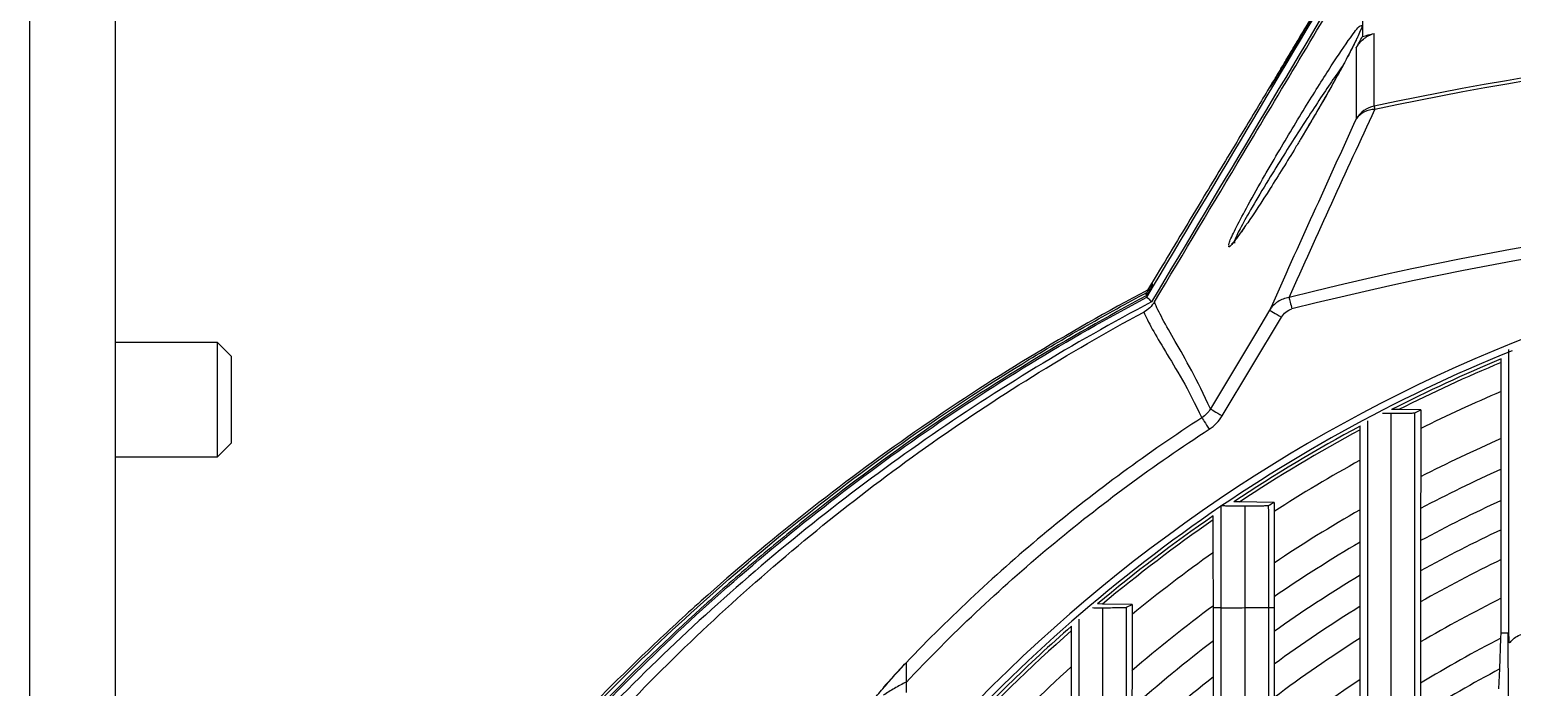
# Model space of a CAD drawing. Extents: x 9.3 to 87.2, y 0.6 to 68.8.
# Drawn here: x 76.296 to 79.536, y 29.099 to 30.536 of the extents above; entities that cross this region are included whole.
import ezdxf

# ---------------------------------------------------------------- set-up
doc = ezdxf.new("R2010")
doc.units = 0
doc.header["$MEASUREMENT"] = 0
doc.layers.add('OBJECT', color=7, linetype='CONTINUOUS')

msp = doc.modelspace()

# ---------------------------------------------------------------- linework, layer by layer
at = {"layer": 'OBJECT'}
for p, q in [((76.2959, 33.6072), (76.2959, 27.2622)), ((76.4829, 32.8932), (76.4829, 27.7148)), ((79.0883, 30.3223), (79.0745, 30.2988)), ((78.7596, 30.0012), (78.7388, 29.9666)), ((78.7373, 29.9513), (78.7373, 29.9513)), ((78.9017, 29.6918), (79.0312, 29.9074)), ((76.7061, 29.8522), (76.4829, 29.8522)), ((76.7359, 29.8224), (76.7061, 29.8522)), ((76.7061, 29.6022), (76.7061, 29.8522)), ((76.7359, 29.8224), (76.7359, 29.6319)), ((79.5111, 29.8083), (79.5111, 29.8162)), ((79.5111, 29.7449), (79.5111, 29.8083)), ((79.5112, 29.6422), (79.5111, 29.7449)), ((79.2876, 29.7056), (79.272, 29.7058)), ((79.3355, 29.705), (79.2876, 29.7056)), ((79.3226, 29.6984), (79.3355, 29.705)), ((79.3355, 29.705), (79.3355, 29.6641)), ((79.2031, 29.6615), (79.2031, 29.6697)), ((79.2031, 29.5949), (79.2031, 29.6615)), ((79.3355, 29.6641), (79.3355, 29.5585)), ((76.7061, 29.6022), (76.7359, 29.6319)), ((79.5113, 29.5751), (79.5112, 29.6422)), ((76.4829, 29.6022), (76.7061, 29.6022)), ((79.2032, 29.4867), (79.2031, 29.5949)), ((79.3355, 29.5585), (79.3354, 29.4894)), ((79.5113, 29.5069), (79.5113, 29.5751)), ((78.9398, 29.5036), (78.927, 29.5038)), ((79.0152, 29.5025), (78.9398, 29.5036)), ((78.9512, 29.4952), (78.9509, 29.4952)), ((78.9512, 29.4952), (78.9512, 29.4952)), ((79.0152, 29.5025), (79.0152, 29.4829)), ((79.2033, 29.4158), (79.2032, 29.4867)), ((79.3354, 29.4894), (79.3354, 29.4191)), ((79.5114, 29.4429), (79.5113, 29.5069)), ((78.8824, 29.4647), (78.8824, 29.4734)), ((78.8824, 29.3933), (78.8824, 29.4647)), ((79.0152, 29.4829), (79.0151, 29.3702)), ((79.3354, 29.4191), (79.3354, 29.3529)), ((79.5114, 29.3777), (79.5114, 29.4429)), ((78.8825, 29.2768), (78.8824, 29.3933)), ((79.2033, 29.3436), (79.2033, 29.4158)), ((79.0151, 29.3702), (79.0151, 29.2962)), ((79.5114, 29.2931), (79.5114, 29.3777)), ((79.2033, 29.2756), (79.2033, 29.3436)), ((79.3354, 29.3529), (79.3353, 29.2854)), ((79.0151, 29.2962), (79.0151, 29.272)), ((79.5114, 29.2173), (79.5114, 29.2931)), ((78.6404, 29.2806), (78.6293, 29.2808)), ((78.7047, 29.2795), (78.6404, 29.2806)), ((78.6929, 29.2734), (78.7047, 29.2795)), ((78.7047, 29.2795), (78.7047, 29.2578)), ((78.7047, 29.2578), (78.7047, 29.1349)), ((78.8825, 29.272), (78.8825, 29.2768)), ((78.8988, 29.272), (78.8825, 29.272)), ((78.8825, 29.2), (78.8825, 29.272)), ((78.9508, 29.272), (78.9509, 29.272)), ((79.0151, 29.272), (79.0027, 29.272)), ((79.0151, 29.272), (79.0152, 29.2206)), ((79.2034, 29.2061), (79.2033, 29.2756)), ((79.3353, 29.2854), (79.3353, 29.1977)), ((78.5727, 29.2226), (78.5727, 29.2322)), ((78.5727, 29.1442), (78.5727, 29.2226)), ((78.8825, 29.1214), (78.8825, 29.2)), ((79.0152, 29.2206), (79.0152, 29.1492)), ((79.2034, 29.1156), (79.2034, 29.2061)), ((79.3353, 29.1977), (79.3352, 29.1076)), ((79.5083, 29.1387), (79.511, 29.2062)), ((79.511, 29.2062), (79.5114, 29.2173)), ((79.5114, 29.2173), (79.5269, 29.2173)), ((78.5728, 29.0155), (78.5727, 29.1442)), ((78.7047, 29.1349), (78.7046, 29.0535)), ((79.0152, 29.1492), (79.0152, 29.076)), ((79.5066, 29.095), (79.5083, 29.1387)), ((78.2109, 29.1109), (78.2109, 29.1099)), ((78.8825, 29.0471), (78.8825, 29.1214)), ((79.2035, 29.0224), (79.2034, 29.1156)), ((79.3352, 29.1076), (79.3352, 29.0388))]:
    msp.add_line(p, q, dxfattribs=at)
at = {"layer": 'OBJECT', "flags": 128}
for points in [[(79.2338, 30.3686), (79.2339, 30.3681), (79.234, 30.3675), (79.2341, 30.3668), (79.2343, 30.3659), (79.2345, 30.365), (79.2348, 30.3639), (79.235, 30.3627), (79.2353, 30.3613)], [(79.0478, 29.9507), (79.0483, 29.9486), (79.0489, 29.9461), (79.0497, 29.9432), (79.0505, 29.94), (79.0513, 29.9366), (79.0522, 29.933), (79.0532, 29.9293), (79.0541, 29.9255)], [(79.0055, 29.9228), (78.9746, 29.8714), (78.876, 29.7072)], [(79.0055, 29.9228), (79.0064, 29.9223), (79.0081, 29.9212), (79.0106, 29.9197), (79.0138, 29.9178), (79.0176, 29.9155), (79.0218, 29.913), (79.0264, 29.9102), (79.0312, 29.9074)], [(78.8573, 29.6878), (78.8579, 29.6869), (78.859, 29.6852), (78.8606, 29.6827), (78.8627, 29.6796), (78.865, 29.6759), (78.8677, 29.6718), (78.8706, 29.6673), (78.8736, 29.6628)], [(78.876, 29.7072), (78.8769, 29.7067), (78.8786, 29.7057), (78.8811, 29.7042), (78.8843, 29.7023), (78.8881, 29.7), (78.8923, 29.6974), (78.8969, 29.6947), (78.9017, 29.6918)]]:
    msp.add_lwpolyline(points, dxfattribs=at)
at = {"layer": 'OBJECT'}
for centre, radius, start, end in [((80.8209, 22.9162), 7.6195, 90.22588, 102.0226), ((80.8209, 22.9162), 7.6121, 90.22607, 102.0226), ((79.2459, 30.3098), 0.06, 101.6642, 148.3764), ((79.2346, 30.3119), 0.0494, 89.182, 143.5769), ((80.8209, 22.9162), 7.2545, 90.23722, 104.14724), ((80.8209, 22.9162), 7.2285, 90.23779, 104.14724), ((80.8209, 26.6652), 3.435, 90.5004, 139.4488), ((80.8209, 26.6652), 3.42, 112.0832, 139.7434), ((80.8209, 26.6652), 3.4123, 112.5716, 116.9949), ((80.8209, 26.6652), 3.4051, 112.622, 116.7627), ((80.8209, 26.6652), 3.3466, 113.0392, 116.3492), ((80.8209, 26.6652), 3.4123, 118.3007, 123.7107), ((80.8209, 26.6652), 3.4051, 118.3659, 123.5341), ((80.8209, 26.6652), 3.2524, 113.7462, 117.1758), ((80.8209, 26.6652), 3.3466, 118.9073, 122.6536), ((80.8209, 26.6652), 3.1911, 114.2304, 117.7431), ((80.8209, 26.6652), 3.2524, 119.8274, 123.7254), ((80.8209, 26.6652), 3.129, 114.7419, 118.3433), ((80.8209, 26.6652), 3.4123, 124.6173, 129.9594), ((80.8209, 26.6652), 3.4051, 124.701, 129.8193), ((80.8209, 26.6652), 3.071, 115.241, 118.9297), ((80.8209, 26.6652), 3.3466, 125.3959, 129.2228), ((80.8209, 26.6652), 3.1911, 120.4595, 124.4639), ((80.8209, 26.6652), 3.0121, 115.7693, 119.5513), ((80.8209, 26.6652), 3.129, 121.1292, 125.2468), ((80.8209, 26.6652), 2.9361, 116.4866, 120.3965), ((80.8209, 26.6652), 3.2524, 126.5828, 130.5928), ((80.8209, 26.6652), 3.071, 121.7845, 126.0147), ((80.8209, 26.6652), 3.4123, 131.2121, 137.5179), ((80.8209, 26.6652), 3.4051, 131.3185, 137.411), ((80.8209, 26.6652), 3.1911, 127.4051, 131.5437), ((80.8209, 26.6652), 3.0121, 122.4802, 126.8326), ((80.8209, 26.6652), 2.8588, 117.2717, 121.3112), ((80.8209, 26.6652), 3.3466, 132.204, 136.7173), ((80.8209, 26.6652), 2.8002, 117.9533, 122.0433), ((80.8209, 26.6652), 3.129, 128.2797, 132.5599), ((80.8209, 26.6652), 2.9361, 123.428, 127.9515)]:
    msp.add_arc(centre, radius, start, end, dxfattribs=at)
for points, knots in [([(79.2091, 30.7495), (79.1861, 30.711), (79.1442, 30.6412), (79.0876, 30.5469), (79.0436, 30.4736), (79.0092, 30.4163), (78.9689, 30.3491), (78.9152, 30.2599), (78.8414, 30.1374), (78.7891, 30.0502), (78.7596, 30.0012)], [0, 0, 0, 0, 0.140877, 0.256106, 0.345709, 0.409705, 0.465698, 0.594334, 0.771805, 1, 1, 1, 1]), ([(78.7536, 29.9408), (78.818, 30.0484), (78.8824, 30.156), (78.9468, 30.2636), (79.0291, 30.4012), (79.1114, 30.5387), (79.1937, 30.6763)], [0.00042223, 0.00042223, 0.00042223, 0.00042223, 0.00998302, 0.00998302, 0.00998302, 0.02220394, 0.02220394, 0.02220394, 0.02220394]), ([(79.0077, 30.412), (79.0085, 30.4135), (79.0097, 30.4156), (79.0128, 30.4208), (79.0146, 30.424), (79.0211, 30.4349), (79.0265, 30.444), (79.0384, 30.4641), (79.0451, 30.4753), (79.0588, 30.4983), (79.066, 30.5103), (79.0767, 30.5281), (79.0803, 30.534), (79.0873, 30.5458), (79.0909, 30.5517), (79.0977, 30.5631), (79.101, 30.5686), (79.1074, 30.5793), (79.1106, 30.5845), (79.1195, 30.5992), (79.1246, 30.6077), (79.133, 30.6215), (79.136, 30.6264), (79.1376, 30.6288)], [0, 0, 0, 0, 0.0625, 0.0625, 0.125, 0.125, 0.25, 0.25, 0.375, 0.375, 0.5, 0.5, 0.5625, 0.5625, 0.625, 0.625, 0.6875, 0.6875, 0.75, 0.75, 0.875, 0.875, 1, 1, 1, 1]), ([(79.1379, 30.6292), (79.1381, 30.6295), (79.1388, 30.6304), (79.1337, 30.6215), (79.1235, 30.6042), (79.1079, 30.5778), (79.0907, 30.5488), (79.0788, 30.529), (79.0742, 30.5212)], [0, 0, 0, 0, 0.0813083, 0.2533537, 0.431253, 0.6281894, 0.8528159, 1, 1, 1, 1]), ([(78.9167, 30.0645), (78.9164, 30.0659), (78.9158, 30.0694), (78.9297, 30.0988), (78.9545, 30.1459), (78.9873, 30.2046), (79.032, 30.2815), (79.0849, 30.3694), (79.1412, 30.459), (79.1803, 30.517), (79.2014, 30.5449), (79.2035, 30.5443), (79.2043, 30.5441)], [0, 0, 0, 0, 0.064198, 0.151824, 0.243998, 0.347183, 0.433255, 0.585733, 0.723913, 0.85563, 0.951488, 1, 1, 1, 1]), ([(79.0742, 30.5212), (79.0646, 30.5053), (79.0466, 30.4752), (79.025, 30.4395), (79.0119, 30.4182), (79.0061, 30.4089), (79.0069, 30.4103), (79.007, 30.4106)], [0, 0, 0, 0, 0.292743, 0.555374, 0.750844, 0.947121, 1, 1, 1, 1]), ([(79.2043, 30.5441), (79.2057, 30.545), (79.2097, 30.5478), (79.2019, 30.5282), (79.1834, 30.4904), (79.153, 30.4341), (79.1198, 30.3754), (79.0966, 30.3363), (79.0883, 30.3223)], [0, 0, 0, 0, 0.096702, 0.277236, 0.457936, 0.654007, 0.87635, 1, 1, 1, 1]), ([(79.1947, 30.4961), (79.1987, 30.5033), (79.2037, 30.5097), (79.2135, 30.5179), (79.2171, 30.5204), (79.225, 30.5245), (79.2293, 30.5262), (79.2339, 30.5274)], [0, 0, 0, 0, 0.5, 0.5, 0.75, 0.75, 1, 1, 1, 1]), ([(79.1971, 30.5191), (79.1966, 30.5181), (79.1935, 30.5109), (79.1826, 30.4893), (79.1641, 30.4545), (79.1404, 30.4118), (79.1222, 30.3801), (79.1128, 30.3639)], [0, 0, 0, 0, 0.038275, 0.257575, 0.493237, 0.739986, 1, 1, 1, 1]), ([(79.1649, 30.4564), (79.161, 30.451), (79.1428, 30.4259), (79.0967, 30.3565), (79.0447, 30.2756), (79, 30.2032), (78.9672, 30.1483), (78.9422, 30.1037), (78.9275, 30.0742), (78.9285, 30.0709), (78.929, 30.0692)], [0, 0, 0, 0, 0.0487719, 0.2252905, 0.4204643, 0.5304537, 0.6618605, 0.7786517, 0.8891555, 1, 1, 1, 1]), ([(79.1128, 30.3639), (79.1075, 30.3547), (79.0995, 30.3409), (79.0911, 30.327), (79.0883, 30.3223)], [0, 0, 0, 0, 0.667056, 1, 1, 1, 1]), ([(79.0745, 30.2988), (79.0704, 30.292), (79.0475, 30.254), (79.0064, 30.1878), (78.9677, 30.128), (78.9544, 30.1096), (78.9529, 30.1075)], [0, 0, 0, 0, 0.0930249, 0.518875, 0.9459867, 1, 1, 1, 1]), ([(78.9529, 30.1075), (78.9449, 30.0962), (78.9272, 30.0711), (78.9152, 30.0576), (78.9164, 30.0633), (78.9167, 30.0645)], [0, 0, 0, 0, 0.394807, 0.871962, 1, 1, 1, 1]), ([(78.953, 30.1075), (78.9522, 30.1064), (78.9447, 30.0953), (78.9342, 30.0814), (78.9259, 30.0703), (78.9212, 30.0664), (78.9222, 30.0669), (78.9224, 30.067)], [0, 0, 0, 0, 0.044434, 0.43287, 0.776561, 0.962716, 1, 1, 1, 1]), ([(78.749, 29.9812), (78.7483, 29.98), (78.7443, 29.9733), (78.7393, 29.9649), (78.735, 29.9577), (78.734, 29.9561)], [0, 0, 0, 0, 0.141873, 0.801584, 1, 1, 1, 1]), ([(78.7388, 29.9666), (78.563, 29.8736), (78.3936, 29.7704), (78.1489, 29.6), (78.0692, 29.5408), (77.9135, 29.4177), (77.8376, 29.3538), (77.7266, 29.2545), (77.69, 29.2207), (77.6181, 29.1523), (77.5827, 29.1177), (77.4783, 29.0121), (77.411, 28.9398), (77.2157, 28.7169), (77.0946, 28.5605), (76.9827, 28.3962)], [0, 0, 0, 0, 0.25, 0.25, 0.375, 0.375, 0.5, 0.5, 0.5625, 0.5625, 0.625, 0.625, 0.75, 0.75, 1, 1, 1, 1]), ([(76.992, 28.3964), (77.1029, 28.5599), (77.2232, 28.7161), (77.418, 28.9392), (77.4851, 29.0116), (77.6235, 29.1519), (77.6949, 29.2199), (77.8417, 29.3516), (77.9173, 29.4153), (78.0719, 29.5378), (78.1509, 29.5966), (78.3126, 29.7094), (78.3952, 29.7634), (78.5217, 29.8405), (78.5642, 29.8656), (78.6286, 29.9022), (78.6502, 29.9142), (78.6934, 29.938), (78.7152, 29.9497), (78.737, 29.9613)], [0, 0, 0, 0, 0.25, 0.25, 0.375, 0.375, 0.5, 0.5, 0.625, 0.625, 0.75, 0.75, 0.875, 0.875, 0.9375, 0.9375, 0.96875, 0.96875, 1, 1, 1, 1]), ([(78.7369, 29.9546), (78.6502, 29.9087), (78.5649, 29.8601), (78.3976, 29.7578), (78.2339, 29.6507), (78.0773, 29.5338), (77.9624, 29.4426), (77.9246, 29.4115), (77.8499, 29.3482), (77.8129, 29.316), (77.6309, 29.152), (77.494, 29.0125), (77.3016, 28.7906), (77.2396, 28.7145), (77.1206, 28.5587), (77.0635, 28.4791), (77.0089, 28.3976)], [0, 0, 0, 0, 0.125, 0.125, 0.25, 0.375, 0.375, 0.4375, 0.4375, 0.5, 0.5, 0.75, 0.75, 0.875, 0.875, 1, 1, 1, 1]), ([(77.0155, 28.3979), (77.0698, 28.4792), (77.1267, 28.5588), (77.245, 28.714), (77.3065, 28.7897), (77.4341, 28.9372), (77.5003, 29.0091), (77.637, 29.1486), (77.7073, 29.2162), (77.8521, 29.3468), (77.9265, 29.4098), (78.0794, 29.5315), (78.1577, 29.5899), (78.3176, 29.7018), (78.3992, 29.7552), (78.5659, 29.8571), (78.6509, 29.9055), (78.7373, 29.9513)], [0, 0, 0, 0, 0.125, 0.125, 0.25, 0.25, 0.375, 0.375, 0.5, 0.5, 0.625, 0.625, 0.75, 0.75, 0.875, 0.875, 1, 1, 1, 1]), ([(78.7474, 29.9409), (78.662, 29.8957), (78.5779, 29.8481), (78.4128, 29.7477), (78.332, 29.695), (78.1738, 29.5848), (78.0963, 29.5272), (77.9448, 29.4073), (77.8711, 29.3451), (77.7276, 29.2164), (77.6578, 29.1499), (77.5223, 29.0124), (77.4566, 28.9415), (77.3299, 28.7962), (77.2688, 28.7216), (77.1512, 28.5687), (77.0947, 28.4903), (77.0406, 28.4102)], [0, 0, 0, 0, 0.125, 0.125, 0.25, 0.25, 0.375, 0.375, 0.5, 0.5, 0.625, 0.625, 0.75, 0.75, 0.875, 0.875, 1, 1, 1, 1]), ([(78.7536, 29.9408), (78.7508, 29.9361), (78.7474, 29.9319), (78.7397, 29.9245), (78.7352, 29.9213), (78.7305, 29.9187)], [0, 0, 0, 0, 0.5, 0.5, 1, 1, 1, 1]), ([(78.7443, 29.9676), (78.7438, 29.9666), (78.7424, 29.9643), (78.7397, 29.9597), (78.7375, 29.9559), (78.7362, 29.9538)], [0, 0, 0, 0, 0.220749, 0.567595, 1, 1, 1, 1]), ([(78.7373, 29.9513), (78.7374, 29.9512), (78.7385, 29.9501), (78.7423, 29.9462), (78.7448, 29.9436), (78.7474, 29.9409)], [0, 0, 0, 0, 0.5, 0.5, 1, 1, 1, 1]), ([(78.876, 29.7072), (78.8477, 29.7703), (78.8208, 29.817), (78.7886, 29.8727), (78.7793, 29.889), (78.764, 29.9178), (78.7579, 29.9302), (78.7536, 29.9408)], [0, 0, 0, 0, 0.5, 0.5, 0.75, 0.75, 1, 1, 1, 1]), ([(79.0478, 29.9507), (79.0434, 29.95), (79.0391, 29.9488), (79.031, 29.9456), (79.0271, 29.9436), (79.0162, 29.9363), (79.0102, 29.9301), (79.0055, 29.9228)], [0, 0, 0, 0, 0.25, 0.25, 0.5, 0.5, 1, 1, 1, 1]), ([(77.0893, 28.4159), (77.1409, 28.4943), (77.1949, 28.5711), (77.3073, 28.7208), (77.3657, 28.7939), (77.4871, 28.9363), (77.5501, 29.0058), (77.6804, 29.1409), (77.7475, 29.2063), (77.8855, 29.3327), (77.9565, 29.3937), (78.1022, 29.5115), (78.1771, 29.5683), (78.4062, 29.731), (78.5652, 29.8298), (78.7305, 29.9187)], [0, 0, 0, 0, 0.125, 0.125, 0.25, 0.25, 0.375, 0.375, 0.5, 0.5, 0.625, 0.625, 0.75, 0.75, 1, 1, 1, 1]), ([(78.7305, 29.9187), (78.7349, 29.9082), (78.7411, 29.8959), (78.7569, 29.8673), (78.7665, 29.8512), (78.7998, 29.7961), (78.8278, 29.75), (78.8573, 29.6878)], [0, 0, 0, 0, 0.25, 0.25, 0.5, 0.5, 1, 1, 1, 1]), ([(79.0312, 29.9074), (79.0337, 29.9117), (79.037, 29.9155), (79.0448, 29.9218), (79.0492, 29.9243), (79.0541, 29.9255)], [0, 0, 0, 0, 0.5, 0.5, 1, 1, 1, 1]), ([(79.5284, 29.2173), (79.5284, 29.2173), (79.5284, 29.3366), (79.5283, 29.4912), (79.5282, 29.696), (79.5281, 29.7911), (79.5281, 29.8368)], [0, 0, 0, 0, 0.000003, 0.509023, 0.764264, 1, 1, 1, 1]), ([(78.8573, 29.6878), (78.7394, 29.6113), (78.6265, 29.5283), (78.4647, 29.3943), (78.412, 29.348), (78.3092, 29.2522), (78.2593, 29.2028), (78.2109, 29.1522)], [0, 0, 0, 0, 0.5, 0.5, 0.75, 0.75, 1, 1, 1, 1]), ([(79.2191, 29.6813), (79.2191, 29.6135), (79.2191, 29.475), (79.2191, 29.2568), (79.2191, 29.036), (79.2191, 28.8164), (79.2191, 28.5882), (79.2191, 28.3588), (79.2191, 28.1175), (79.2191, 27.8707), (79.2191, 27.6146), (79.2191, 27.4309), (79.2191, 27.3429)], [0, 0, 0, 0, 0.109442, 0.223712, 0.329874, 0.428294, 0.525911, 0.629748, 0.71751, 0.810757, 0.909396, 1, 1, 1, 1]), ([(79.2524, 29.6976), (79.253, 29.6976), (79.2585, 29.6975), (79.265, 29.6975), (79.2709, 29.6975)], [0, 0, 0, 0, 0.101783, 1, 1, 1, 1]), ([(79.2709, 29.6975), (79.2737, 29.6975), (79.2823, 29.6975), (79.2964, 29.6976), (79.3104, 29.6978), (79.3202, 29.6981), (79.3218, 29.6983), (79.3226, 29.6984)], [0, 0, 0, 0, 0.104398, 0.322549, 0.545854, 0.772704, 1, 1, 1, 1]), ([(79.2709, 29.0719), (79.2709, 29.1303), (79.2709, 29.2505), (79.2709, 29.4616), (79.2709, 29.6072), (79.2709, 29.6975)], [0, 0, 0, 0, 0.2635522, 0.5429809, 1, 1, 1, 1]), ([(79.3226, 27.3406), (79.3226, 27.4161), (79.3226, 27.5841), (79.3226, 27.8239), (79.3226, 28.0638), (79.3226, 28.2822), (79.3226, 28.4785), (79.3226, 28.6701), (79.3226, 28.8666), (79.3226, 29.0728), (79.3226, 29.2816), (79.3226, 29.4931), (79.3226, 29.6292), (79.3226, 29.6984)], [0, 0, 0, 0, 0.076748, 0.170724, 0.25993, 0.344183, 0.423507, 0.498162, 0.588795, 0.681648, 0.782045, 0.889239, 1, 1, 1, 1]), ([(78.2109, 29.109), (78.2602, 29.1615), (78.3112, 29.2126), (78.4163, 29.3119), (78.4703, 29.3598), (78.6362, 29.4985), (78.7522, 29.5841), (78.8736, 29.6628)], [0, 0, 0, 0, 0.25, 0.25, 0.5, 0.5, 1, 1, 1, 1]), ([(78.8987, 29.4961), (78.8987, 29.455), (78.8987, 29.3818), (78.8988, 29.3055), (78.8988, 29.272)], [0, 0, 0, 0, 0.559723, 1, 1, 1, 1]), ([(78.8987, 29.4961), (78.8995, 29.496), (78.9007, 29.4958), (78.9076, 29.4956), (78.9179, 29.4954), (78.9335, 29.4952), (78.9452, 29.4952), (78.9509, 29.4952)], [0, 0, 0, 0, 0.220492, 0.347504, 0.568035, 0.78804, 1, 1, 1, 1]), ([(78.9509, 29.4952), (78.9509, 29.4543), (78.9509, 29.3813), (78.9509, 29.3054), (78.9509, 29.272)], [0, 0, 0, 0, 0.559712, 1, 1, 1, 1]), ([(78.9512, 29.4952), (78.9539, 29.4952), (78.9624, 29.4952), (78.9763, 29.4953), (78.9903, 29.4955), (79.0002, 29.4957), (79.0018, 29.496), (79.0026, 29.4961)], [0, 0, 0, 0, 0.099615, 0.319287, 0.543818, 0.771719, 1, 1, 1, 1]), ([(78.9512, 29.4952), (78.9512, 29.4952), (78.9512, 29.4952), (78.9512, 29.4952), (78.9512, 29.4951), (78.9512, 29.4951), (78.9512, 29.4951), (78.9512, 29.4951), (78.9512, 29.4951), (78.9512, 29.4951), (78.9512, 29.4952), (78.9512, 29.4952), (78.9512, 29.4952)], [0, 0, 0, 0, 0.219404, 0.376293, 0.428175, 0.464135, 0.488543, 0.519038, 0.536506, 0.581769, 0.68992, 1, 1, 1, 1]), ([(79.0026, 29.4961), (79.0027, 29.4961), (79.0068, 29.4982), (79.011, 29.5003), (79.0152, 29.5025)], [0, 0, 0, 0, 0.004471, 1, 1, 1, 1]), ([(79.0026, 29.4961), (79.0027, 29.455), (79.0027, 29.3818), (79.0027, 29.3055), (79.0027, 29.272)], [0, 0, 0, 0, 0.559723, 1, 1, 1, 1]), ([(78.6184, 29.2727), (78.6202, 29.2726), (78.627, 29.2726), (78.635, 29.2726), (78.6409, 29.2726)], [0, 0, 0, 0, 0.272607, 1, 1, 1, 1]), ([(78.6409, 29.2726), (78.6438, 29.2726), (78.6525, 29.2726), (78.6666, 29.2727), (78.6806, 29.2729), (78.6905, 29.2731), (78.6921, 29.2733), (78.6929, 29.2734)], [0, 0, 0, 0, 0.106955, 0.32533, 0.548143, 0.774, 1, 1, 1, 1]), ([(78.6409, 28.5322), (78.6409, 28.606), (78.6409, 28.7536), (78.6409, 29.0043), (78.6409, 29.1708), (78.6409, 29.2726)], [0, 0, 0, 0, 0.280082, 0.560024, 1, 1, 1, 1]), ([(78.6929, 28.5322), (78.6929, 28.6061), (78.6929, 28.7538), (78.6929, 29.0049), (78.6929, 29.1716), (78.6929, 29.2734)], [0, 0, 0, 0, 0.2800818, 0.5600234, 1, 1, 1, 1]), ([(78.8988, 29.272), (78.8988, 29.1825), (78.8988, 29.0067), (78.8988, 28.7257), (78.8988, 28.4464), (78.8988, 28.1732), (78.8988, 27.9024), (78.8989, 27.6328), (78.8989, 27.4438), (78.8989, 27.3512)], [0, 0, 0, 0, 0.169042, 0.332288, 0.484209, 0.621568, 0.750608, 0.877793, 1, 1, 1, 1]), ([(78.9508, 29.272), (78.9435, 29.2719), (78.9285, 29.2718), (78.9113, 29.2718), (78.901, 29.2719), (78.8995, 29.2719), (78.8988, 29.272)], [0, 0, 0, 0, 0.270415, 0.561725, 0.788827, 1, 1, 1, 1]), ([(78.9509, 29.272), (78.9509, 29.272), (78.9508, 29.272), (78.9508, 29.272), (78.9508, 29.272)], [0, 0, 0, 0, 0.558241, 1, 1, 1, 1]), ([(79.0027, 29.272), (79.0016, 29.272), (78.9992, 29.2721), (78.9852, 29.2721), (78.9681, 29.2721), (78.9565, 29.272), (78.9509, 29.272)], [0, 0, 0, 0, 0.270087, 0.561688, 0.788984, 1, 1, 1, 1]), ([(78.9509, 29.272), (78.9509, 29.2719), (78.9509, 29.2719), (78.9509, 29.2718), (78.9509, 29.2718)], [0, 0, 0, 0, 0.559885, 1, 1, 1, 1]), ([(78.9509, 29.2718), (78.9509, 29.1952), (78.9509, 29.0441), (78.9509, 28.819), (78.9509, 28.6111), (78.9509, 28.4805), (78.9509, 28.4171)], [0, 0, 0, 0, 0.2943602, 0.581245, 0.7968207, 1, 1, 1, 1]), ([(79.0027, 29.272), (79.0027, 29.1825), (79.0027, 29.0067), (79.0027, 28.7257), (79.0027, 28.4464), (79.0028, 28.1732), (79.0028, 27.9024), (79.0028, 27.6319), (79.0028, 27.442), (79.0028, 27.3485)], [0, 0, 0, 0, 0.168834, 0.331878, 0.483612, 0.620802, 0.749682, 0.87671, 1, 1, 1, 1]), ([(78.5889, 28.5322), (78.5889, 28.6061), (78.5889, 28.7538), (78.5889, 28.9957), (78.5889, 29.154), (78.5889, 29.2474)], [0, 0, 0, 0, 0.290799, 0.581453, 1, 1, 1, 1]), ([(79.5275, 28.81), (79.5275, 28.81), (79.5275, 28.8795), (79.5273, 28.9925), (79.5271, 29.122), (79.5269, 29.1884), (79.5269, 29.2173), (79.5269, 29.2173)], [0, 0, 0, 0, 0.000002, 0.499459, 0.749669, 0.999997, 1, 1, 1, 1]), ([(79.5269, 29.2173), (79.5271, 29.2155), (79.5277, 29.211), (79.5282, 29.2034), (79.5284, 29.1987)], [0, 0, 0, 0, 0.387466, 1, 1, 1, 1]), ([(79.5284, 29.1987), (79.5284, 29.1983), (79.5286, 29.1968), (79.529, 29.1952), (79.5311, 29.1971), (79.5359, 29.2028), (79.5453, 29.2103), (79.56, 29.2166), (79.5712, 29.2171), (79.5768, 29.2173)], [0, 0, 0, 0, 0.040977, 0.172111, 0.285128, 0.396953, 0.598358, 0.799165, 1, 1, 1, 1]), ([(79.5284, 29.1987), (79.5284, 29.205), (79.5284, 29.2113), (79.5284, 29.2173), (79.5284, 29.2173)], [0, 0, 0, 0, 0.999918, 1, 1, 1, 1]), ([(78.1173, 29.0446), (78.1248, 29.0537), (78.1323, 29.0628), (78.1475, 29.0808), (78.1553, 29.0898), (78.1708, 29.1078), (78.1787, 29.1167), (78.1946, 29.1345), (78.2027, 29.1434), (78.2109, 29.1522)], [0, 0, 0, 0, 0.25, 0.25, 0.5, 0.5, 0.75, 0.75, 1, 1, 1, 1]), ([(78.2109, 29.1522), (78.2109, 29.1513), (78.2109, 29.1489), (78.2109, 29.1459), (78.2109, 29.1458), (78.2109, 29.1458)], [0, 0, 0, 0, 0.25, 0.25, 0.2507531, 0.2507531, 0.2507531, 0.2507531]), ([(78.2109, 29.1387), (78.2109, 29.1375), (78.2109, 29.1363), (78.2109, 29.1325), (78.2109, 29.1297), (78.2109, 29.1269)], [0.4233158, 0.4233158, 0.4233158, 0.4233158, 0.5, 0.5, 0.6620483, 0.6620483, 0.6620483, 0.6620483]), ([(78.2109, 29.1269), (78.2109, 29.1254), (78.2109, 29.1239), (78.2109, 29.1186), (78.2109, 29.1148), (78.2109, 29.1109)], [0.6620483, 0.6620483, 0.6620483, 0.6620483, 0.75, 0.75, 0.9646688, 0.9646688, 0.9646688, 0.9646688]), ([(78.2109, 29.1099), (78.2024, 29.1055), (78.194, 29.101), (78.1774, 29.0915), (78.1693, 29.0865), (78.1613, 29.0813)], [0, 0, 0, 0, 0.5, 0.5, 1, 1, 1, 1]), ([(78.2109, 29.1099), (78.2109, 29.1076), (78.2109, 29.1034), (78.2109, 29.0974), (78.2109, 29.0922), (78.2109, 29.089), (78.2109, 29.0875)], [0, 0, 0, 0, 0.3105889, 0.5789244, 0.8078542, 1, 1, 1, 1])]:
    msp.add_open_spline(points, degree=3, knots=knots, dxfattribs=at)
for points in [[(78.7373, 29.9513), (78.8929, 30.2118), (79.0485, 30.4723), (79.2042, 30.7328)], [(79.2165, 30.726), (79.0601, 30.4643), (78.9037, 30.2026), (78.7474, 29.9409)], [(79.2082, 30.5715), (79.2082, 30.5557), (79.2082, 30.5389), (79.2082, 30.5211)], [(79.1947, 30.4961), (79.1994, 30.5046), (79.2039, 30.513), (79.2082, 30.5211)], [(79.2082, 30.5211), (79.2168, 30.5232), (79.2254, 30.5253), (79.2339, 30.5274)], [(79.2338, 30.3686), (79.2338, 30.4284), (79.2339, 30.4814), (79.2339, 30.5274)], [(79.1947, 30.4961), (79.1947, 30.451), (79.1947, 30.3994), (79.1948, 30.3413)], [(79.0478, 29.9507), (79.1101, 30.0889), (79.1726, 30.2257), (79.2353, 30.3613)], [(79.1948, 30.3413), (79.1315, 30.203), (79.0685, 30.0636), (79.0055, 29.9228)], [(78.749, 29.9755), (78.7475, 29.973), (78.746, 29.9704), (78.7443, 29.9676)], [(78.7469, 29.9735), (78.7469, 29.9762), (78.7476, 29.9788), (78.749, 29.9812)], [(78.749, 29.9812), (78.749, 29.9799), (78.749, 29.978), (78.749, 29.9755)], [(78.7369, 29.9546), (78.7369, 29.9535), (78.7371, 29.9524), (78.7373, 29.9513)], [(78.7388, 29.9666), (78.7379, 29.9651), (78.7373, 29.9633), (78.737, 29.9613)], [(78.7373, 29.9513), (78.7373, 29.9513), (78.7373, 29.9513), (78.7373, 29.9513)], [(78.876, 29.7072), (78.8714, 29.6994), (78.865, 29.6928), (78.8573, 29.6878)], [(78.8736, 29.6628), (78.885, 29.6702), (78.8946, 29.6801), (78.9017, 29.6918)], [(78.2109, 29.1522), (78.1941, 29.1346), (78.1776, 29.1167), (78.1618, 29.0987)], [(78.2109, 29.1458), (78.2109, 29.1437), (78.2109, 29.1413), (78.2109, 29.1387)]]:
    msp.add_open_spline(points, degree=3, dxfattribs=at)

doc.saveas('drawing.dxf')
